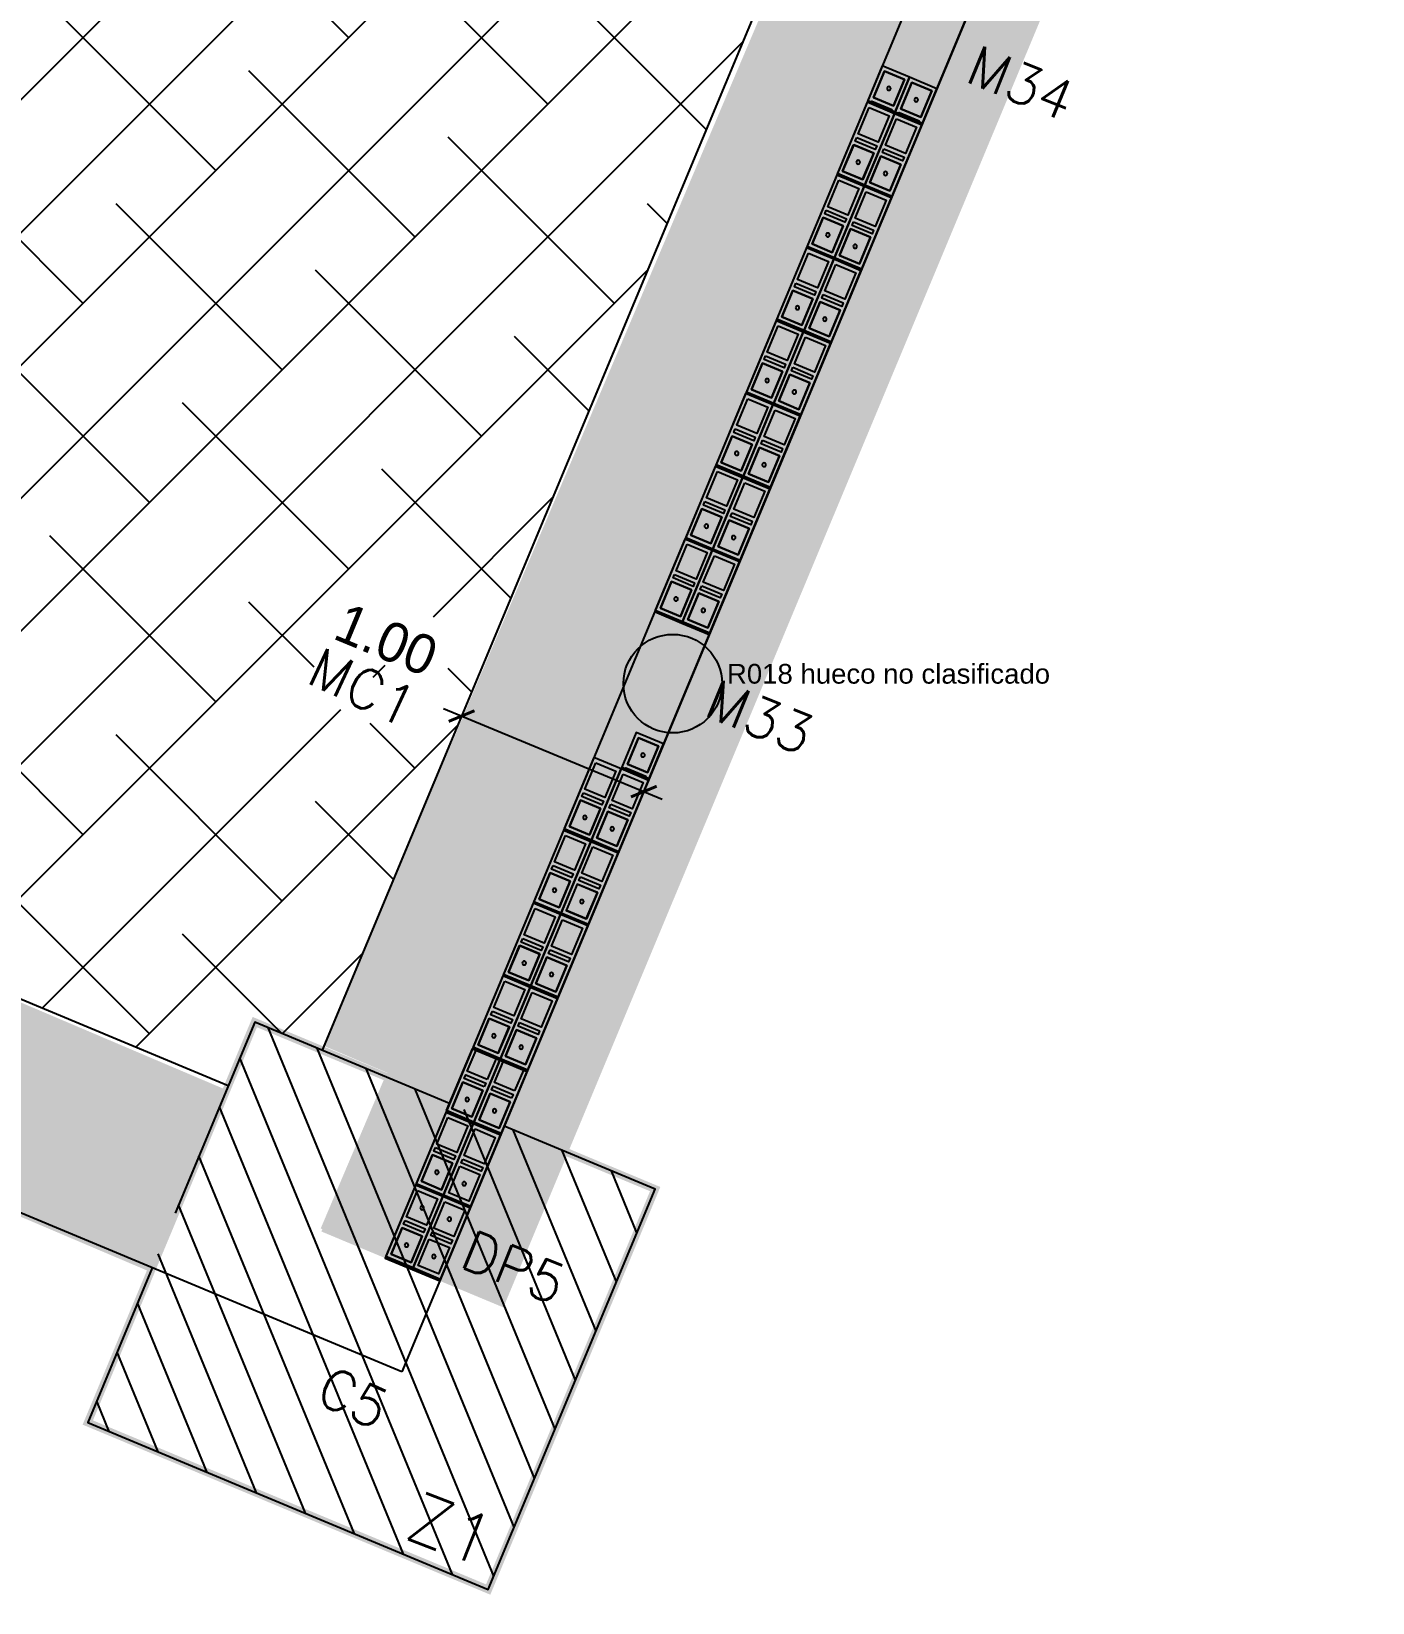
# Model space of a CAD drawing. Header units: metres. Extents: x -33.7 to 13.3, y -17.6 to 9.2.
# Drawn here: x 5.46 to 12.27, y -7.6 to 0.37 of the extents above; entities that cross this region are included whole.
import ezdxf
from ezdxf.enums import TextEntityAlignment as Align
from ezdxf.xclip import XClip

# ---------------------------------------------------------------- set-up
doc = ezdxf.new("R2010")
doc.units = ezdxf.units.M
doc.header["$XCLIPFRAME"] = 2
for name, color, linetype in [('00', 8, 'Continuous'), ('COTAS', 1, 'Continuous'), ('Pin DP1 en Muro de contencion de 30cm', 3, 'Continuous'), ('Pin DP5 en Muro de contencion de 30cm', 8, 'Continuous'), ('REVISION', 1, 'Continuous'), ('Zapata Z1 de 2.20 x 2.20 x 0.45 m', 6, 'Continuous')]:
    doc.layers.add(name, color=color, linetype=linetype)
for name, color, linetype, transparency in [('Cimiento corrido MC1 de 1.00 x 0.30 m', 4, 'Continuous', 0.5), ('Cimiento corrido MC1 de 1.00 x 0.30 m (dentro de zapata)', 144, 'Continuous', 0.5), ('SOT Muro de contencion de 30cm', 6, 'Continuous', 0.5)]:
    doc.layers.add(name, color=color, linetype=linetype, transparency=transparency)
doc.styles.add('dimensiones', font='romans.shx')
doc.styles.add('ROMANS', font='romans')
doc.styles.add('ROTULOS', font='GOTHIC.TTF')
doc.styles.get("Standard").update_dxf_attribs({"font": 'arial.ttf'})
doc.dimstyles.new('DIM_100_2', dxfattribs={"dimtxt": 0.2, "dimasz": 0.1, "dimexe": 0.1, "dimexo": 0.1, "dimgap": 0.15, "dimtad": 1, "dimdsep": 46, "dimtxsty": 'ROTULOS', "dimblk": 'ARCHTICK', "dimcen": 0.1, "dimdle": 0.1, "dimaunit": 1, "dimadec": 3, "dimazin": 3, "dimtfac": 1, "dimtix": 1, "dimtmove": 2, "dimatfit": 3, "dimldrblk": 'FLECHA', "dimfxl": 0.25, "dimtvp": 1, "dimtolj": 1, "dimlwd": -1, "dimlwe": -1})

# ---------------------------------------------------------------- blocks, each defined once
blk = doc.blocks.new('*U499')
for points in [[(-0.075, 0.4), (0.075, 0.4), (0.075, 0.01), (-0.075, 0.01)], [(0.055, 0.38), (-0.055, 0.38), (-0.055, 0.235), (0.055, 0.235)], [(0.055, 0.215), (-0.055, 0.215), (-0.055, 0.195), (0.055, 0.195)], [(0.055, 0.175), (-0.055, 0.175), (-0.055, 0.03), (0.055, 0.03)]]:
    blk.add_lwpolyline(points, close=True)
at = {"color": 251}
blk.add_lwpolyline([(-0.075, 0), (0.075, 0)], dxfattribs=at)
at = {"color": 3}
blk.add_circle((0, 0.1025), 0.00953, dxfattribs=at)
blk = doc.blocks.new('*U498')
for points in [[(-0.075, 0.4), (0.075, 0.4), (0.075, 0.01), (-0.075, 0.01)], [(0.055, 0.38), (-0.055, 0.38), (-0.055, 0.235), (0.055, 0.235)], [(0.055, 0.215), (-0.055, 0.215), (-0.055, 0.195), (0.055, 0.195)], [(0.055, 0.175), (-0.055, 0.175), (-0.055, 0.03), (0.055, 0.03)]]:
    blk.add_lwpolyline(points, close=True)
at = {"color": 251}
blk.add_lwpolyline([(-0.075, 0), (0.075, 0)], dxfattribs=at)
at = {"color": 3}
blk.add_circle((0, 0.1025), 0.00953, dxfattribs=at)
blk = doc.blocks.new('*U502')
for points in [[(-0.075, 0.4), (0.075, 0.4), (0.075, 0.01), (-0.075, 0.01)], [(0.055, 0.38), (-0.055, 0.38), (-0.055, 0.235), (0.055, 0.235)], [(0.055, 0.215), (-0.055, 0.215), (-0.055, 0.195), (0.055, 0.195)], [(0.055, 0.175), (-0.055, 0.175), (-0.055, 0.03), (0.055, 0.03)]]:
    blk.add_lwpolyline(points, close=True)
at = {"color": 251}
blk.add_lwpolyline([(-0.075, 0), (0.075, 0)], dxfattribs=at)
at = {"color": 3}
for centre in [(0, 0.3075), (0, 0.1025)]:
    blk.add_circle(centre, 0.00953, dxfattribs=at)
blk = doc.blocks.new('*U523')
for points in [[(-0.075, 0.4), (0.075, 0.4), (0.075, 0.01), (-0.075, 0.01)], [(0.055, 0.38), (-0.055, 0.38), (-0.055, 0.235), (0.055, 0.235)], [(0.055, 0.215), (-0.055, 0.215), (-0.055, 0.195), (0.055, 0.195)], [(0.055, 0.175), (-0.055, 0.175), (-0.055, 0.03), (0.055, 0.03)]]:
    blk.add_lwpolyline(points, close=True)
at = {"color": 251}
blk.add_lwpolyline([(-0.075, 0), (0.075, 0)], dxfattribs=at)
at = {"color": 3}
blk.add_circle((0, 0.1025), 0.00953, dxfattribs=at)
blk = doc.blocks.new('*U501')
for points in [[(-0.075, 0.4), (0.075, 0.4), (0.075, 0.01), (-0.075, 0.01)], [(0.055, 0.38), (-0.055, 0.38), (-0.055, 0.235), (0.055, 0.235)], [(0.055, 0.215), (-0.055, 0.215), (-0.055, 0.195), (0.055, 0.195)], [(0.055, 0.175), (-0.055, 0.175), (-0.055, 0.03), (0.055, 0.03)]]:
    blk.add_lwpolyline(points, close=True)
at = {"color": 251}
blk.add_lwpolyline([(-0.075, 0), (0.075, 0)], dxfattribs=at)
at = {"color": 3}
for centre in [(0, 0.3075), (0, 0.1025)]:
    blk.add_circle(centre, 0.00953, dxfattribs=at)
blk = doc.blocks.new('*U500')
for points in [[(-0.075, 0.4), (0.075, 0.4), (0.075, 0.01), (-0.075, 0.01)], [(0.055, 0.38), (-0.055, 0.38), (-0.055, 0.235), (0.055, 0.235)], [(0.055, 0.215), (-0.055, 0.215), (-0.055, 0.195), (0.055, 0.195)], [(0.055, 0.175), (-0.055, 0.175), (-0.055, 0.03), (0.055, 0.03)]]:
    blk.add_lwpolyline(points, close=True)
at = {"color": 3}
blk.add_circle((0, 0.3075), 0.00953, dxfattribs=at)
blk = doc.blocks.new('*U522')
for points in [[(-0.075, 0.4), (0.075, 0.4), (0.075, 0.01), (-0.075, 0.01)], [(0.055, 0.38), (-0.055, 0.38), (-0.055, 0.235), (0.055, 0.235)], [(0.055, 0.215), (-0.055, 0.215), (-0.055, 0.195), (0.055, 0.195)], [(0.055, 0.175), (-0.055, 0.175), (-0.055, 0.03), (0.055, 0.03)]]:
    blk.add_lwpolyline(points, close=True)
at = {"color": 3}
blk.add_circle((0, 0.3075), 0.00953, dxfattribs=at)
blk = doc.blocks.new('_ArchTick')
at = {"color": 0, "linetype": 'ByBlock', "lineweight": -2, "const_width": 0.15}
blk.add_lwpolyline([(-0.5, -0.5), (0.5, 0.5)], dxfattribs=at)
blk = doc.blocks.new('*D509')
at = {"layer": 'COTAS'}
for p, q in [((7.6838, -3.0105), (7.6838, -3.0105)), ((7.5532, -3.0646), (8.6621, -3.5241)), ((8.608, -3.3934), (8.608, -3.3934))]:
    blk.add_line(p, q, dxfattribs=at)
at = {"layer": 'Defpoints', "color": 0}
for p in [(7.6456, -3.1028), (8.5697, -3.4858), (8.5697, -3.4858)]:
    blk.add_point(p, dxfattribs=at)
at = {"layer": 'COTAS', "linetype": 'ByBlock', "xscale": 0.1, "yscale": 0.1, "zscale": 0.1}
for p, rotation in [((7.6456, -3.1028), 157.4917994584818), ((8.5697, -3.4858), 337.4917994584819)]:
    blk.add_blockref('_ArchTick', p, dxfattribs=dict(at, rotation=rotation))
at = {"layer": 'COTAS', "color": 1, "insert": (7.2637, -2.7157), "char_height": 0.2, "attachment_point": 5, "rotation": 337.4918, "style": 'ROTULOS'}
blk.add_mtext('\\A1;1.00', dxfattribs=at)
blk = doc.blocks.new('FLECHA')
h = blk.add_hatch(color=256)
edge = h.paths.add_edge_path()
edge.add_line((-0.76, -0.716), (-0.346, 0))
edge.add_line((-0.346, 0), (-0.76, 0.716))
edge.add_arc((-0.63, 0.791), 0.15, 30, 210, ccw=False)
edge.add_line((-0.5, 0.866), (0, 0))
edge.add_line((0, 0), (-0.5, -0.866))
edge.add_arc((-0.63, -0.791), 0.15, 150, 330, ccw=False)
blk.add_line((-0.346, 0), (-1.83, 0))
blk.add_lwpolyline([(-0.76, -0.716), (-0.346, 0), (-0.76, 0.716, -1), (-0.5, 0.866), (0, 0), (-0.5, -0.866, -1)], format="xyb", close=True)
blk = doc.blocks.new('*U529')
for points in [[(-0.075, 0.4), (0.075, 0.4), (0.075, 0.21), (-0.075, 0.21)], [(0.055, 0.38), (-0.055, 0.38), (-0.055, 0.235), (0.055, 0.235)]]:
    blk.add_lwpolyline(points, close=True)
at = {"color": 251}
blk.add_lwpolyline([(-0.075, 0.2), (0.075, 0.2)], dxfattribs=at)
blk.add_lwpolyline([(0.055, 0.21), (0.055, 0.215), (-0.055, 0.215), (-0.055, 0.21)])
at = {"color": 3}
blk.add_circle((0, 0.3075), 0.00953, dxfattribs=at)
blk = doc.blocks.new('*U530')
for points in [[(-0.075, 0.4), (0.075, 0.4), (0.075, 0.21), (-0.075, 0.21)], [(0.055, 0.38), (-0.055, 0.38), (-0.055, 0.235), (0.055, 0.235)]]:
    blk.add_lwpolyline(points, close=True)
at = {"color": 251}
blk.add_lwpolyline([(-0.075, 0.2), (0.075, 0.2)], dxfattribs=at)
blk.add_lwpolyline([(0.055, 0.21), (0.055, 0.215), (-0.055, 0.215), (-0.055, 0.21)])
at = {"color": 3}
blk.add_circle((0, 0.3075), 0.00953, dxfattribs=at)
blk = doc.blocks.new('*U521')
for points in [[(-0.075, 0.4), (0.075, 0.4), (0.075, 0.01), (-0.075, 0.01)], [(0.055, 0.38), (-0.055, 0.38), (-0.055, 0.235), (0.055, 0.235)], [(0.055, 0.215), (-0.055, 0.215), (-0.055, 0.195), (0.055, 0.195)], [(0.055, 0.175), (-0.055, 0.175), (-0.055, 0.03), (0.055, 0.03)]]:
    blk.add_lwpolyline(points, close=True)
at = {"color": 251}
blk.add_lwpolyline([(-0.075, 0), (0.075, 0)], dxfattribs=at)
at = {"color": 3}
blk.add_circle((0, 0.1025), 0.00953, dxfattribs=at)
blk = doc.blocks.new('*U520')
for points in [[(-0.075, 0.4), (0.075, 0.4), (0.075, 0.01), (-0.075, 0.01)], [(0.055, 0.38), (-0.055, 0.38), (-0.055, 0.235), (0.055, 0.235)], [(0.055, 0.215), (-0.055, 0.215), (-0.055, 0.195), (0.055, 0.195)], [(0.055, 0.175), (-0.055, 0.175), (-0.055, 0.03), (0.055, 0.03)]]:
    blk.add_lwpolyline(points, close=True)
at = {"color": 251}
blk.add_lwpolyline([(-0.075, 0), (0.075, 0)], dxfattribs=at)
at = {"color": 3}
blk.add_circle((0, 0.1025), 0.00953, dxfattribs=at)
blk = doc.blocks.new('*U531')
for points in [[(-0.075, 0.4), (0.075, 0.4), (0.075, 0.21), (-0.075, 0.21)], [(0.055, 0.38), (-0.055, 0.38), (-0.055, 0.235), (0.055, 0.235)]]:
    blk.add_lwpolyline(points, close=True)
at = {"color": 251}
blk.add_lwpolyline([(-0.075, 0.2), (0.075, 0.2)], dxfattribs=at)
blk.add_lwpolyline([(0.055, 0.21), (0.055, 0.215), (-0.055, 0.215), (-0.055, 0.21)])
at = {"color": 3}
blk.add_circle((0, 0.3075), 0.00953, dxfattribs=at)
blk = doc.blocks.new('Pin DP1 en Muro de contencion de 30cm')
at = {"layer": 'Pin DP1 en Muro de contencion de 30cm'}
blk.add_hatch(color=256, dxfattribs=at).paths.add_polyline_path([(-17.68, -16.0187), (-17.7867, -15.9923), (-17.8216, -16.133), (-17.7149, -16.1595)])
blk.add_lwpolyline([(-17.68, -16.0187), (-17.7867, -15.9923), (-17.8216, -16.133), (-17.7149, -16.1595)], close=True, dxfattribs=at)
blk = doc.blocks.new('Pin DP5 en Muro de contencion de 30cm v4')
at = {"layer": 'Pin DP5 en Muro de contencion de 30cm'}
for points in [[(7.636, -5.386), (7.7375, -5.4283), (7.6817, -5.5621), (7.5802, -5.5198)], [(7.4225, -5.5082), (7.524, -5.5505), (7.4682, -5.6844), (7.3667, -5.642)], [(7.5609, -5.5659), (7.6625, -5.6083), (7.6067, -5.7421), (7.5051, -5.6998)], [(7.482, -5.7551), (7.5836, -5.7975), (7.5277, -5.9313), (7.4262, -5.889)]]:
    blk.add_hatch(color=256, dxfattribs=at).paths.add_polyline_path(points)
for points in [[(7.636, -5.386), (7.7375, -5.4283), (7.6817, -5.5621), (7.5802, -5.5198)], [(7.4225, -5.5082), (7.524, -5.5505), (7.4682, -5.6844), (7.3667, -5.642)], [(7.5609, -5.5659), (7.6625, -5.6083), (7.6067, -5.7421), (7.5051, -5.6998)], [(7.482, -5.7551), (7.5836, -5.7975), (7.5277, -5.9313), (7.4262, -5.889)]]:
    blk.add_lwpolyline(points, close=True, dxfattribs=at)
blk = doc.blocks.new('Zapata Z1 de 2.20 x 2.20 x 0.45 m')
at = {"layer": 'Zapata Z1 de 2.20 x 2.20 x 0.45 m'}
h = blk.add_hatch(dxfattribs=at)
h.set_pattern_fill('ANSI31', color=256, scale=0.06, style=0)
h.paths.add_polyline_path([(-1.1, -1.1), (1.1, -1.1), (1.1, 1.1), (-1.1, 1.1)])
at = {"layer": 'Zapata Z1 de 2.20 x 2.20 x 0.45 m', "const_width": 0.04}
blk.add_lwpolyline([(-1.1, -1.1), (1.1, -1.1), (1.1, 1.1), (-1.1, 1.1)], close=True, dxfattribs=at)
blk = doc.blocks.new('xMuro 30')
blk.add_hatch(color=256).paths.add_polyline_path([(0, -0.15), (1, -0.15), (1, 0.15), (0, 0.15)])
blk.add_lwpolyline([(0, -0.15), (1, -0.15), (1, 0.15), (0, 0.15)], close=True)
at = {"color": 250, "flags": 1}
for tag, p in [('ID', (0, -0.25)), ('TIPO', (0, -0.35)), ('ESPESOR', (0, -0.45)), ('LARGO', (0, -0.55)), ('ALTO', (0, -0.65)), ('AREA', (0, -0.75))]:
    blk.add_attdef(tag, p, '', height=0.08, dxfattribs=at)

msp = doc.modelspace()

# ---------------------------------------------------------------- hatches: boundary and pattern name
at = {"layer": '00'}
h = msp.add_hatch(dxfattribs=at)
h.set_pattern_fill('ANSI38', color=256, scale=0.15)
h.paths.add_polyline_path([(-4.6593, 0.8334), (-8.386, 0.8334), (-8.386, -0.2387), (-4.6593, -0.2387)])
h.paths.add_polyline_path([(-5.3507, 0.0369), (-4.7173, 0.0369), (-4.7173, -0.2631), (-5.3507, -0.2631)])
h.paths.add_polyline_path([(-8.1834, 0.8535), (-7.731, 0.8535), (-7.731, 0.5535), (-8.1834, 0.5535)])
h.paths.add_polyline_path([(-9.586, 0.8334), (-9.586, -0.2387), (-8.386, -0.2387), (-8.386, 0.8334)])
h.paths.add_polyline_path([(-8.386, 6.3702), (-8.386, 1.5334), (-4.6593, 1.5334), (-4.6593, 3.3291), (-2.586, 3.3291), (-2.586, 6.3702)])
h.paths.add_polyline_path([(-11.086, 6.3702), (-11.086, 2.9834), (-9.586, 2.9834), (-9.586, 1.5334), (-8.386, 1.5334), (-8.386, 6.3702)])
h.paths.add_polyline_path([(-9.5393, 1.8241), (-8.9155, 1.8241), (-8.9155, 1.5241), (-9.5393, 1.5241)])
h.paths.add_polyline_path([(-8.386, 6.3702), (-8.386, 7.7363), (-8.8848, 7.7363), (-9.2848, 7.7363), (-9.6848, 7.7363), (-10.0848, 7.7363), (-10.4848, 7.7363), (-10.611, 7.7363), (-10.8848, 7.7362), (-11.086, 7.7362), (-11.086, 6.3702)])
h.paths.add_polyline_path([(-3.182, 7.8863), (-3.182, 7.8663), (-3.182, 7.8364), (-3.182, 7.7563), (-3.182, 7.7363), (-3.372, 7.7363), (-3.372, 7.8364), (-3.7597, 7.8364), (-3.7597, 7.7363), (-3.986, 7.7363), (-3.986, 6.7363), (-4.686, 6.7363), (-4.686, 7.7363), (-4.9222, 7.7363), (-5.1122, 7.7363), (-5.3598, 7.7363), (-5.7598, 7.7363), (-6.1598, 7.7363), (-6.5598, 7.7363), (-6.9598, 7.7363), (-7.3598, 7.7363), (-7.586, 7.7362), (-7.586, 6.7363), (-8.286, 6.7363), (-8.286, 7.7363), (-8.386, 7.7363), (-8.386, 6.3702), (-2.586, 6.3702), (-2.586, 6.7363), (-2.936, 6.7363), (-2.936, 7.7363), (-3.172, 7.7363), (-3.172, 7.8364), (-3.172, 7.8863)], is_closed=False)
h.paths.add_polyline_path([(-2.586, 3.3291), (1.439, 3.3291), (1.439, 4.9451), (-2.011, 4.9451), (-2.011, 6.3702), (-2.586, 6.3702)])
h.paths.add_polyline_path([(-2.011, 7.7363), (-2.236, 7.7363), (-2.236, 6.7363), (-2.586, 6.7363), (-2.586, 6.3702), (-2.011, 6.3702)])
h.paths.add_polyline_path([(4.6574, 4.9302), (3.9462, 5.2268), (4.0571, 5.4926), (2.139, 6.2926), (2.139, 1.5084), (3.2303, 1.5084)])
h.paths.add_polyline_path([(10.1144, 2.8169), (9.7724, 2.9595), (9.9071, 3.2826), (6.4461, 4.726), (6.2536, 4.2645), (5.3035, 4.6608), (3.9158, 1.3334), (9.4957, 1.3334), (9.7777, 2.0095)])
h.paths.add_polyline_path([(8.7205, 1.6505), (9.3407, 1.3935), (9.1876, 1.024), (8.5673, 1.281)])
h.paths.add_polyline_path([(9.4957, 1.3334), (3.9158, 1.3334), (3.6968, 0.8084), (2.139, 0.8084), (2.139, -2.6637), (7.8287, -2.6637)])
h.paths.add_polyline_path([(7.0302, -2.4025), (7.6504, -2.6595), (7.4973, -3.029), (6.877, -2.772)])
h.paths.add_polyline_path([(8.6568, 1.3446), (9.1961, 1.0926), (9.0691, 0.8208), (8.5298, 1.0728)])
h.paths.add_polyline_path([(7.453, -3.5646), (7.8287, -2.6637), (2.139, -2.6637), (2.139, -3.1747), (3.0741, -3.5646)])
h.paths.add_polyline_path([(3.0741, -3.5646), (6.4622, -4.9777), (6.5969, -4.6546), (6.9389, -4.7973), (7.453, -3.5646)])
h.paths.add_polyline_path([(-5.3882, -2.6637), (-5.3882, -0.9387), (-8.0538, -0.9387), (-8.0538, -2.6637)])
h.paths.add_polyline_path([(-6.0368, -2.5157), (-5.5845, -2.5157), (-5.5845, -2.8157), (-6.0368, -2.8157)])
h.paths.add_polyline_path([(-11.386, -3.8953), (-11.386, -2.6637), (-11.386, -0.3166), (-12.886, -0.3166), (-12.886, 0.5401), (-15.8572, -0.7944), (-17.5814, -3.3881), (-14.0719, -5.7717), (-13.5557, -4.9952), (-12.557, -5.6591)])
h.paths.add_polyline_path([(-15.8572, -0.7944), (-17.6054, -1.5796), (-17.4593, -1.6767), (-18.2811, -2.9129), (-17.5814, -3.3881)])
h.paths.add_polyline_path([(-12.886, 1.3334), (-12.886, 2.4194), (-15.3829, 4.7202), (-17.9279, 4.7202), (-20.7334, 0.4997), (-17.9006, -1.3833), (-15.5456, -0.3256), (-14.4428, 1.3334)])
h.paths.add_polyline_path([(-11.786, 2.9834), (-12.886, 2.9834), (-12.886, 2.8274), (-15.36, 5.107), (-15.36, 5.5139), (-11.786, 5.5139), (-11.786, 2.9834)])
h.paths.add_polyline_path([(-23.2556, 0.1331), (-23.1743, 0.079), (-22.2323, 1.4961), (-20.9832, 0.6658), (-18.2881, 4.7202), (-18.66, 4.7202), (-18.66, 7.0363)])
h.paths.add_polyline_path([(-15.36, 7.0363), (-15.36, 6.3702), (-11.786, 6.3702), (-11.786, 7.0363)])
h.paths.add_polyline_path([(-14.9493, 6.5059), (-14.4969, 6.5059), (-14.4969, 6.2059), (-14.9493, 6.2059)])
h.paths.add_polyline_path([(-13.402, 7.054), (-12.7307, 7.0389), (-12.7397, 6.639), (-13.411, 6.6541)])
h.paths.add_polyline_path([(-11.736, 6.2139), (-11.736, 6.3702), (-15.36, 6.3702), (-15.36, 6.2139)])
h.paths.add_polyline_path([(-22.706, -7.3169), (-22.4748, -6.3262), (-20.6318, -6.7465), (-19.9949, -3.9537), (-22.5603, -2.2485), (-24.2496, -4.7898), (-23.3334, -5.3988), (-24.0254, -6.4398)])
h.paths.add_polyline_path([(-25.7636, -7.053), (-25.6242, -7.0875), (-25.9129, -8.2523), (-23.5743, -8.8319), (-23.4877, -8.4824), (-23.4397, -8.2471), (-23.8182, -8.1533), (-24.2016, -8.0582), (-24.5899, -7.962), (-24.9781, -7.8658), (-25.3664, -7.7696), (-25.7449, -7.6757), (-25.7088, -7.5301), (-25.3206, -7.6264), (-24.9323, -7.7226), (-24.5441, -7.8188), (-24.1558, -7.9151), (-23.7821, -8.0077), (-23.3939, -8.1039), (-23.2483, -8.14), (-23.3445, -8.5282), (-23.4287, -8.868), (-23.0877, -8.9525), (-22.706, -7.3169), (-24.0254, -6.4398), (-24.7173, -7.4808), (-25.6392, -6.868)])
h.paths.add_polyline_path([(-19.3284, -9.3819), (-18.7609, -9.7591), (-16.3508, -6.1334), (-13.937, -7.7379), (-13.7738, -7.492), (-14.7736, -6.8274), (-14.238, -6.0216), (-17.7475, -3.638), (-19.9216, -6.9085), (-18.797, -7.165)])
h.paths.add_polyline_path([(-19.7546, -10.8089), (-19.5492, -10.945), (-18.927, -10.009), (-19.4029, -9.6926), (-19.6751, -10.8286)])
h.paths.add_polyline_path([(-18.6973, -16.0499), (-18.2664, -14.311), (-20.7079, -12.6881), (-19.7152, -11.1948), (-20.6224, -10.5938), (-20.8884, -10.5278), (-21.2767, -10.4316), (-21.6649, -10.3354), (-22.0532, -10.2391), (-22.124, -10.2216), (-24.9656, -14.4963)])
h.paths.add_polyline_path([(-24.9656, -14.4963), (-22.124, -10.2216), (-22.4414, -10.1429), (-22.8297, -10.0467), (-23.218, -9.9505), (-23.6062, -9.8542), (-23.9945, -9.758), (-24.3827, -9.6618), (-24.771, -9.5655), (-25.1592, -9.4693), (-25.5475, -9.3731), (-25.9357, -9.2769), (-26.1534, -9.2229), (-26.324, -9.1806), (-26.7122, -9.0844), (-27.1005, -8.9882), (-27.2036, -8.9626), (-30.0452, -13.2373), (-25.6764, -14.3201)])
h.paths.add_polyline_path([(-22.1972, -9.4099), (-21.5063, -9.5712), (-21.5972, -9.9607), (-22.2881, -9.7994)])
h.paths.add_polyline_path([(-27.2036, -8.9626), (-27.4887, -8.8919), (-27.877, -8.7957), (-28.2652, -8.6995), (-28.2888, -8.6936), (-28.6535, -8.6032), (-29.032, -8.5094), (-29.1026, -8.4919), (-31.9442, -12.7666), (-30.0452, -13.2373)])
h.paths.add_polyline_path([(-29.6289, -8.3615), (-29.6974, -8.3445), (-29.733, -8.3357), (-30.0423, -8.259), (-33.4182, -12.4013), (-31.9442, -12.7666), (-29.1026, -8.4919), (-29.2503, -8.4553)])
h.paths.add_polyline_path([(-27.3143, -6.1019), (-26.9261, -6.1982), (-26.5378, -6.2944), (-26.4809, -6.3085), (-26.7993, -6.0969), (-26.1073, -5.0559), (-26.5251, -4.7781), (-27.3934, -6.0824), (-27.3241, -6.0995)], is_closed=False)
h.paths.add_polyline_path([(-26.1838, -6.5367), (-26.1924, -6.5713), (-26.338, -6.5352), (-26.3294, -6.5006), (-26.5836, -6.4376), (-26.9719, -6.3414), (-27.3601, -6.2451), (-27.4817, -6.215), (-27.7172, -6.5687), (-26.0735, -6.9761), (-25.889, -6.702), (-26.1102, -6.5549)])
h.paths.add_polyline_path([(-27.7888, -6.6763), (-28.4237, -7.6299), (-28.0482, -7.723)])
h.paths.add_polyline_path([(-23.1743, 0.079), (-23.2556, 0.1331), (-26.5251, -4.7781), (-26.1073, -5.0559), (-25.4153, -4.0149), (-24.4994, -4.6237), (-22.8101, -2.0824), (-24.0592, -1.2521)])
h.paths.add_polyline_path([(-14.4428, 1.3334), (-15.5456, -0.3256), (-12.886, 0.8689), (-12.886, 1.3334)])
h.paths.add_polyline_path([(-11.0382, -0.4636), (-11.0382, -0.3166), (-11.386, -0.3166), (-11.386, -2.6637), (-11.3538, -2.6637), (-11.3538, -0.4636)])
h.paths.add_polyline_path([(-19.9216, -6.9085), (-17.7475, -3.638), (-18.4471, -3.1628), (-19.2861, -4.4249), (-19.7277, -4.1314), (-20.3393, -6.8132)])
h.paths.add_polyline_path([(2.1518, -2.8988), (2.7756, -2.8988), (2.7756, -3.1988), (2.1518, -3.1988)])
h.paths.add_polyline_path([(-20.7446, -3.7304), (-20.0476, -3.8632), (-20.1225, -4.2561), (-20.8195, -4.1233)])
h.paths.add_polyline_path([(-25.755, -7.6631), (-25.1515, -7.8209), (-25.2273, -8.1111), (-25.8309, -7.9534)])
h.paths.add_polyline_path([(-19.2987, -9.1554), (-19.0535, -8.8097), (-18.8088, -8.9833), (-19.054, -9.329)])
h.paths.add_polyline_path([(-20.9886, -10.5251), (-20.5588, -10.6317), (-20.631, -10.9229), (-21.0608, -10.8163)])
h.paths.add_polyline_path([(-25.441, -14.4093), (-25.2795, -13.7576), (-24.8912, -13.8538), (-25.0527, -14.5055)])
h.paths.add_polyline_path([(-25.6505, -14.3528), (-25.5225, -13.7715), (-25.2295, -13.8361), (-25.3575, -14.4174)])
h.paths.add_polyline_path([(-19.8576, -6.0936), (-19.4643, -5.503), (-19.1314, -5.7247), (-19.5246, -6.3153)])
h.paths.add_polyline_path([(-2.011, 6.6254), (-2.0963, 6.6254), (-2.0963, 6.9254), (-2.011, 6.9254)], flags=16)
h.paths.add_polyline_path([(-2.011, 6.8147), (-2.1595, 6.8147), (-2.1595, 7.2147), (-2.011, 7.2147)], flags=16)
h.paths.add_polyline_path([(-7.1504, 0.8049), (-6.441, 0.789), (-6.45, 0.3891), (-7.1594, 0.4051)], flags=16)
h.paths.add_polyline_path([(-7.1232, 0.4867), (-6.547, 0.4867), (-6.547, 0.1867), (-7.1232, 0.1867)], flags=16)
h.paths.add_polyline_path([(-6.0487, -0.1365), (-6.0487, 0.5635), (-5.6487, 0.5635), (-5.6487, -0.1365)], flags=16)
h.paths.add_polyline_path([(-11.0246, 6.0206), (-10.3913, 6.0206), (-10.3913, 5.7206), (-11.0246, 5.7206)], flags=16)
h.paths.add_polyline_path([(-10.7401, 4.2263), (-10.1639, 4.2263), (-10.1639, 3.9263), (-10.7401, 3.9263)], flags=16)
h.paths.add_polyline_path([(-10.8373, 4.5734), (-10.1277, 4.5734), (-10.1277, 4.1734), (-10.8373, 4.1734)], flags=16)
h.paths.add_polyline_path([(-8.9728, 6.9005), (-8.9728, 7.572), (-8.5728, 7.572), (-8.5728, 6.9005)], flags=16)
h.paths.add_polyline_path([(-10.0971, 7.638), (-9.4258, 7.6229), (-9.4348, 7.223), (-10.1061, 7.2381)], flags=16)
h.paths.add_polyline_path([(-10.0218, 7.3154), (-9.4265, 7.3154), (-9.4265, 7.0154), (-10.0218, 7.0154)], flags=16)
h.paths.add_polyline_path([(-10.8373, 7.0355), (-10.1277, 7.0355), (-10.1277, 6.6355), (-10.8373, 6.6355)], flags=16)
h.paths.add_polyline_path([(-10.7401, 6.6884), (-10.1639, 6.6884), (-10.1639, 6.3884), (-10.7401, 6.3884)], flags=16)
h.paths.add_polyline_path([(-5.3728, 6.9005), (-5.3728, 7.572), (-4.9728, 7.572), (-4.9728, 6.9005)], flags=16)
h.paths.add_polyline_path([(-6.3245, 7.3651), (-5.7292, 7.3651), (-5.7292, 7.0651), (-6.3245, 7.0651)], flags=16)
h.paths.add_polyline_path([(-6.3998, 7.638), (-5.7285, 7.6229), (-5.7375, 7.223), (-6.4088, 7.2381)], flags=16)
h.paths.add_polyline_path([(-3.7873, 7.2147), (-3.0777, 7.2147), (-3.0777, 6.8147), (-3.7873, 6.8147)], flags=16)
h.paths.add_polyline_path([(-7.2901, 6.8676), (-6.7139, 6.8676), (-6.7139, 6.5676), (-7.2901, 6.5676)], flags=16)
h.paths.add_polyline_path([(-7.3873, 7.2147), (-6.6777, 7.2147), (-6.6777, 6.8147), (-7.3873, 6.8147)], flags=16)
h.paths.add_polyline_path([(-1.8399, 4.034), (-1.1304, 4.034), (-1.1304, 3.634), (-1.8399, 3.634)], flags=16)
h.paths.add_polyline_path([(0.4157, 4.2451), (0.9919, 4.2451), (0.9919, 3.9451), (0.4157, 3.9451)], flags=16)
h.paths.add_polyline_path([(0.3231, 4.5921), (1.0326, 4.5921), (1.0326, 4.1921), (0.3231, 4.1921)], flags=16)
h.paths.add_polyline_path([(3.3137, 4.5875), (3.9633, 4.302), (3.8023, 3.9358), (3.1528, 4.2213)], flags=16)
h.paths.add_polyline_path([(3.2297, 4.2453), (3.7572, 4.0135), (3.6365, 3.7389), (3.109, 3.9707)], flags=16)
h.paths.add_polyline_path([(2.1466, -0.3731), (2.7704, -0.3731), (2.7704, -0.6731), (2.1466, -0.6731)], flags=16)
h.paths.add_polyline_path([(3.1299, 0.6767), (3.7728, 0.6767), (3.7728, 0.3767), (3.1299, 0.3767)], flags=16)
h.paths.add_polyline_path([(6.9665, -2.7084), (7.5058, -2.9604), (7.3788, -3.2322), (6.8395, -2.9801)], flags=16)
h.paths.add_polyline_path([(-7.9718, -0.9672), (-7.2625, -0.9832), (-7.2715, -1.3831), (-7.9809, -1.3671)], flags=16)
h.paths.add_polyline_path([(-7.9447, -1.2855), (-7.3685, -1.2855), (-7.3685, -1.5855), (-7.9447, -1.5855)], flags=16)
h.paths.add_polyline_path([(-16.0534, -4.1835), (-15.8082, -3.8378), (-15.5635, -4.0114), (-15.8087, -4.3571)], flags=16)
h.paths.add_polyline_path([(-15.882, -4.4089), (-15.4893, -3.818), (-15.1561, -4.0394), (-15.5489, -4.6303)], flags=16)
h.paths.add_polyline_path([(-15.4944, -0.66), (-15.1916, -1.3017), (-15.5533, -1.4724), (-15.8562, -0.8307)], flags=16)
h.paths.add_polyline_path([(-15.1916, -0.7068), (-14.9795, -1.0737), (-15.2392, -1.2238), (-15.4513, -0.8569)], flags=16)
h.paths.add_polyline_path([(-12.4951, -4.0567), (-11.9374, -4.4306), (-12.1602, -4.7628), (-12.7178, -4.3889)], flags=16)
h.paths.add_polyline_path([(-12.6176, -4.3441), (-12.1384, -4.6972), (-12.3163, -4.9387), (-12.7955, -4.5856)], flags=16)
h.paths.add_polyline_path([(-18.1856, -2.8372), (-17.7928, -2.2463), (-17.4597, -2.4677), (-17.8524, -3.0586)], flags=16)
h.paths.add_polyline_path([(-19.6813, 0.7981), (-19.0904, 0.4053), (-19.3118, 0.0722), (-19.9027, 0.465)], flags=16)
h.paths.add_polyline_path([(-15.0925, 3.5852), (-14.7506, 3.8357), (-14.5733, 3.5937), (-14.9152, 3.3432)], flags=16)
h.paths.add_polyline_path([(-19.1626, 2.6531), (-18.5717, 2.2604), (-18.7931, 1.9272), (-19.384, 2.32)], flags=16)
h.paths.add_polyline_path([(-18.8699, 2.7271), (-18.5287, 2.4757), (-18.7067, 2.2342), (-19.0479, 2.4856)], flags=16)
h.paths.add_polyline_path([(-15.0544, 3.2966), (-14.5142, 3.7567), (-14.2549, 3.4521), (-14.795, 2.9921)], flags=16)
h.paths.add_polyline_path([(-15.3473, 5.5061), (-14.7235, 5.5061), (-14.7235, 5.2061), (-15.3473, 5.2061)], flags=16)
h.paths.add_polyline_path([(-13.6656, 5.4855), (-12.9562, 5.4695), (-12.9653, 5.0696), (-13.6746, 5.0856)], flags=16)
h.paths.add_polyline_path([(-13.6384, 5.1672), (-13.0622, 5.1672), (-13.0622, 4.8672), (-13.6384, 4.8672)], flags=16)
h.paths.add_polyline_path([(-20.9408, 3.2934), (-20.4616, 2.9403), (-20.6396, 2.6988), (-21.1188, 3.0519)], flags=16)
h.paths.add_polyline_path([(-20.8113, 3.603), (-20.2521, 3.2313), (-20.4736, 2.8982), (-21.0327, 3.2699)], flags=16)
h.paths.add_polyline_path([(-13.3383, 6.7373), (-12.7431, 6.7373), (-12.7431, 6.4373), (-13.3383, 6.4373)], flags=16)
h.paths.add_polyline_path([(-20.6692, -4.0667), (-20.2504, -4.1315), (-20.2962, -4.4279), (-20.7151, -4.3632)], flags=16)
h.paths.add_polyline_path([(-22.9334, -3.0194), (-22.3425, -3.4122), (-22.5639, -3.7453), (-23.1548, -3.3525)], flags=16)
h.paths.add_polyline_path([(-22.6407, -2.9454), (-22.2996, -3.1968), (-22.4775, -3.4384), (-22.8187, -3.187)], flags=16)
h.paths.add_polyline_path([(-23.6003, -7.6928), (-22.9968, -7.8506), (-23.0727, -8.1408), (-23.6762, -7.983)], flags=16)
h.paths.add_polyline_path([(-19.1273, -9.3808), (-18.7346, -8.7899), (-18.4014, -9.0114), (-18.7942, -9.6023)], flags=16)
h.paths.add_polyline_path([(-19.2282, -15.1266), (-18.6685, -15.3293), (-18.7707, -15.6113), (-19.3304, -15.4087)], flags=16)
h.paths.add_polyline_path([(-21.7032, -10.3271), (-21.0997, -10.4849), (-21.1756, -10.7752), (-21.7791, -10.6174)], flags=16)
h.paths.add_polyline_path([(-19.1764, -14.8285), (-18.5329, -15.0204), (-18.6472, -15.4037), (-19.2907, -15.2119)], flags=16)
h.paths.add_polyline_path([(-24.6976, -2.4015), (-24.2184, -2.7546), (-24.3963, -2.9961), (-24.8755, -2.643)], flags=16)
h.paths.add_polyline_path([(-24.8921, -2.5383), (-24.3329, -2.91), (-24.5543, -3.2432), (-25.1135, -2.8715)], flags=16)
h.paths.add_polyline_path([(8.1076, 3.5617), (8.6525, 3.3222), (8.5318, 3.0475), (7.9869, 3.287)], flags=16)
h.paths.add_polyline_path([(8.2853, 3.9202), (8.8214, 3.6702), (8.6481, 3.2986), (8.112, 3.5486)], flags=16)
h.paths.add_polyline_path([(2.8707, 5.5518), (3.4156, 5.3122), (3.2949, 5.0376), (2.75, 5.2771)], flags=24)
h.paths.add_polyline_path([(3.1058, 5.8643), (3.618, 5.5686), (3.413, 5.2135), (2.9008, 5.5092)], flags=24)

# ---------------------------------------------------------------- linework, layer by layer
for points in [[(11.557, 3.678), (7.3422, -6.4282)], [(10.1144, 2.8169), (6.9389, -4.7973)], [(6.4622, -4.9777), (2.139, -3.1747)], [(7.3422, -6.4282), (1.739, -4.0913), (1.739, -3.9136)], [(7.585, -5.0667), (6.5969, -4.6546), (6.1927, -5.6237)], [(6.0773, -5.9006), (5.7501, -6.6851), (7.7806, -7.5319), (8.6274, -5.5015), (7.8618, -5.1822)]]:
    msp.add_lwpolyline(points, dxfattribs=at)
at = {"layer": '00', "const_width": 1}
for points in [[(7.4047, -4.9694), (10.6193, 2.6035)], [(3.98, -4.49), (6.26, -5.46)], [(7.3914, -5.8966), (7.7191, -5.1246)]]:
    msp.add_lwpolyline(points, dxfattribs=at)
at = {"layer": 'Cimiento corrido MC1 de 1.00 x 0.30 m', "const_width": 1}
msp.add_lwpolyline([(7.7234, -5.1245), (10.8989, 2.4898)], dxfattribs=at)
at = {"layer": 'Cimiento corrido MC1 de 1.00 x 0.30 m (dentro de zapata)', "const_width": 1}
msp.add_lwpolyline([(7.3962, -5.909), (7.7234, -5.1245)], dxfattribs=at)
at = {"layer": 'REVISION', "color": 1}
msp.add_circle((8.7163, -2.9384), 0.25, dxfattribs=at)

# ---------------------------------------------------------------- block references
at = {"layer": '00', "xscale": -1, "rotation": 337.361232353306}
for name, p in [('*U529', (9.6942, -0.2041)), ('*U530', (9.8326, -0.2619)), ('*U521', (9.6172, -0.3887)), ('*U520', (9.7556, -0.4464)), ('*U521', (9.4632, -0.7579)), ('*U520', (9.6017, -0.8156)), ('*U521', (9.3093, -1.1271)), ('*U520', (9.4477, -1.1848)), ('*U521', (9.1553, -1.4962)), ('*U520', (9.2937, -1.554)), ('*U521', (9.0013, -1.8654)), ('*U520', (9.1398, -1.9232)), ('*U521', (8.8474, -2.2346)), ('*U520', (8.9858, -2.2923)), ('*U521', (8.6934, -2.6038)), ('*U520', (8.8318, -2.6615)), ('*U531', (8.4469, -3.5845)), ('*U521', (8.2315, -3.7113)), ('*U520', (8.3699, -3.7691)), ('*U521', (8.0775, -4.0805)), ('*U520', (8.216, -4.1382)), ('*U521', (7.9235, -4.4497)), ('*U520', (8.062, -4.5074)), ('*U499', (7.7696, -4.8189)), ('*U499', (7.908, -4.8766)), ('*U498', (7.481, -5.5109)), ('*U523', (7.6194, -5.5686)), ('*U502', (7.327, -5.8801)), ('*U501', (7.4654, -5.9378))]:
    msp.add_blockref(name, p, dxfattribs=at)
at = {"layer": '00'}
for name, p, rotation in [('Pin DP1 en Muro de contencion de 30cm', (29.795, 13.2792), 351.2816274060775), ('Pin DP1 en Muro de contencion de 30cm', (29.9334, 13.2214), 351.2816274060775), ('Pin DP1 en Muro de contencion de 30cm', (29.6391, 12.9054), 351.2816274060775), ('Pin DP1 en Muro de contencion de 30cm', (29.7775, 12.8476), 351.2816274060775), ('Pin DP1 en Muro de contencion de 30cm', (29.4851, 12.5362), 351.2816274060775), ('Pin DP1 en Muro de contencion de 30cm', (29.6236, 12.4785), 351.2816274060775), ('Pin DP1 en Muro de contencion de 30cm', (29.3311, 12.167), 351.2816274060775), ('Pin DP1 en Muro de contencion de 30cm', (29.4696, 12.1093), 351.2816274060775), ('Pin DP1 en Muro de contencion de 30cm', (29.1772, 11.7978), 351.2816274060775), ('Pin DP1 en Muro de contencion de 30cm', (29.3156, 11.7401), 351.2816274060775), ('Pin DP1 en Muro de contencion de 30cm', (29.0232, 11.4287), 351.2816274060775), ('Pin DP1 en Muro de contencion de 30cm', (29.1616, 11.3709), 351.2816274060775), ('Pin DP1 en Muro de contencion de 30cm', (28.8692, 11.0595), 351.2816274060775), ('Pin DP1 en Muro de contencion de 30cm', (29.0077, 11.0017), 351.2816274060775), ('Pin DP1 en Muro de contencion de 30cm', (28.7153, 10.6903), 351.2816274060775), ('Pin DP1 en Muro de contencion de 30cm', (28.8537, 10.6326), 351.2816274060775), ('Pin DP1 en Muro de contencion de 30cm', (28.5477, 9.8988), 351.2816274060775), ('Pin DP1 en Muro de contencion de 30cm', (28.2534, 9.5828), 351.2816274060775), ('Pin DP1 en Muro de contencion de 30cm', (28.3918, 9.525), 351.2816274060775), ('Pin DP1 en Muro de contencion de 30cm', (28.0994, 9.2136), 351.2816274060775), ('Pin DP1 en Muro de contencion de 30cm', (28.2378, 9.1558), 351.2816274060775), ('Pin DP1 en Muro de contencion de 30cm', (27.9454, 8.8444), 351.2816274060775), ('Pin DP1 en Muro de contencion de 30cm', (28.0839, 8.7867), 351.2816274060775), ('Zapata Z1 de 2.20 x 2.20 x 0.45 m', (7.1887, -6.0933), 247.3619229762401), ('Pin DP1 en Muro de contencion de 30cm', (27.7915, 8.4752), 351.2816274060775), ('Pin DP1 en Muro de contencion de 30cm', (27.9299, 8.4175), 351.2816274060775), ('Pin DP1 en Muro de contencion de 30cm', (-12.3081, -18.2466), 171.2816648540142), ('Pin DP1 en Muro de contencion de 30cm', (-12.1696, -18.3043), 171.2816648540142), ('Pin DP1 en Muro de contencion de 30cm', (27.5028, 7.7832), 351.2816274060775), ('Pin DP1 en Muro de contencion de 30cm', (27.3489, 7.414), 351.2816274060775)]:
    msp.add_blockref(name, p, dxfattribs=dict(at, rotation=rotation))
ref = msp.add_blockref('*U500', (7.7927, -4.7633), dxfattribs=dict(at, xscale=-1, rotation=157.3612323533061))
XClip(ref).set_block_clipping_path([(-0.0749999999, 0.0601942586), (0.0749999961, 0.4)])
ref = msp.add_blockref('*U522', (7.9312, -4.821), dxfattribs=dict(at, xscale=-1, rotation=157.3612323533061))
XClip(ref).set_block_clipping_path([(-0.0749999999, 0.0601942586), (0.0749999961, 0.4)])
msp.add_blockref('Pin DP5 en Muro de contencion de 30cm v4', (0, 0), dxfattribs=at)
at = {"layer": 'SOT Muro de contencion de 30cm', "xscale": 12.289805736792381, "rotation": 67.36123238704793}
msp.add_blockref('xMuro 30', (7.3962, -5.909), dxfattribs=at)

# ---------------------------------------------------------------- texts
at = {"layer": '00', "style": 'ROMANS'}
for s, rotation, p in [('M34', 337.83968, (10.6999, -0.0891)), ('MC1', 334.95166, (7.3546, -3.1657)), ('M33', 337.83968, (9.3738, -3.3029)), ('DP5', 337.83968, (8.1193, -6.0909)), ('C5', 334.61788, (7.2132, -6.7257))]:
    msp.add_text(s, height=0.2, rotation=rotation, dxfattribs=at).set_placement(p, align=Align.RIGHT)
at = {"layer": '00', "style": 'dimensiones'}
msp.add_text('Z1', height=0.25, rotation=338.65421, dxfattribs=at).set_placement((7.545, -7.3424), align=Align.CENTER)
at = {"layer": 'REVISION', "color": 1}
msp.add_text('R018 hueco no clasificado', height=0.1, dxfattribs=at).set_placement((8.9913, -2.9384))

# ---------------------------------------------------------------- dimensions: what is measured, and where the dimension line sits
at = {"layer": '00'}
dim = msp.add_linear_dim(base=(8.5697, -3.4858), p1=(7.6456, -3.1028), p2=(8.5697, -3.4858), angle=337.4918, dimstyle='DIM_100_2', dxfattribs=at)
dim.commit()
dim.dimension.update_dxf_attribs({"geometry": '*D509', "text_midpoint": (7.2637, -2.7157), "dimtype": 161})

doc.saveas('drawing.dxf')
